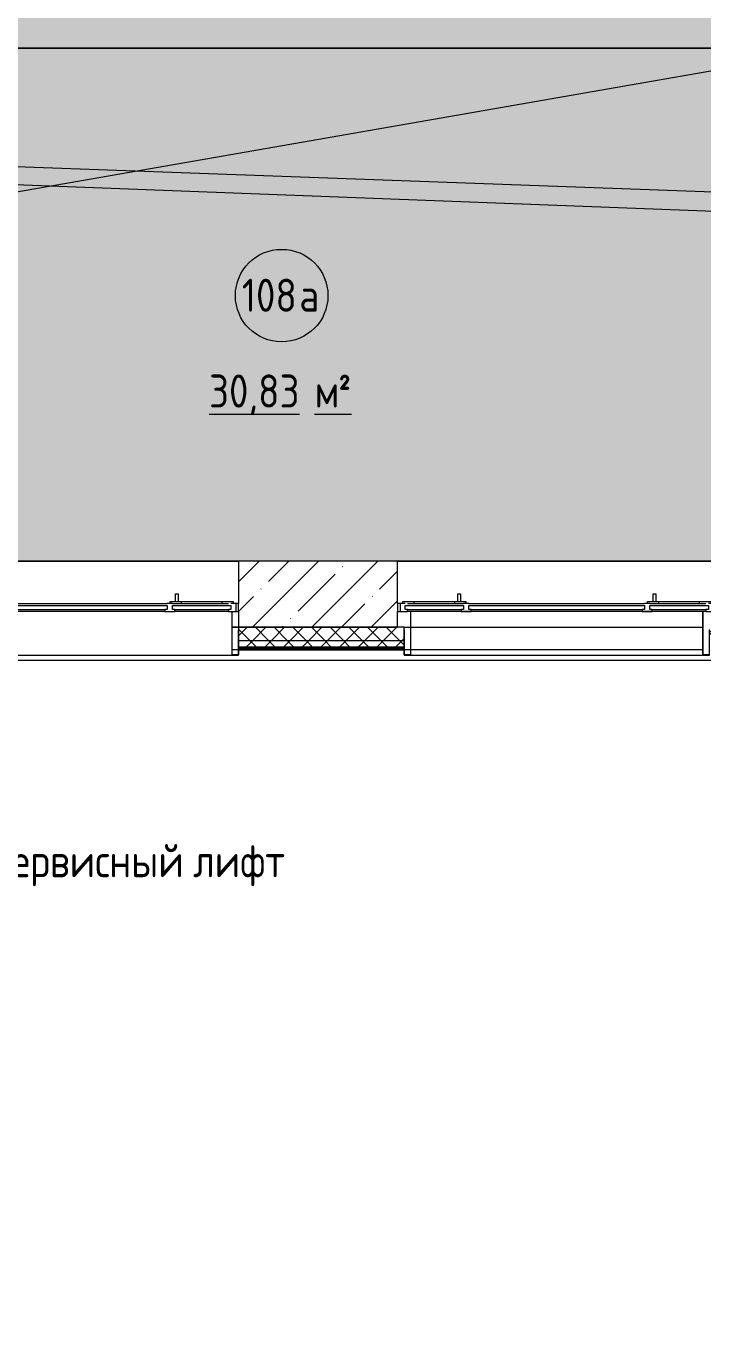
# Model space of a CAD drawing. Header units: millimetres. Extents: x -515342 to 330399, y -224905 to 507333.
# Drawn here: x -352287 to -347167, y -38468 to -28576 of the extents above; entities that cross this region are included whole.
import ezdxf

# ---------------------------------------------------------------- set-up
doc = ezdxf.new("R2010")
doc.units = ezdxf.units.MM
doc.linetypes.add('ASVP_Штриховая_ш3 п1_5', pattern=[4.5, 3, -1.5])
doc.layers.get('0').update_dxf_attribs({"lineweight": 0})
for name, color, linetype, lineweight in [('_ Окна', 7, 'Continuous', 0), ('Аннотация', 7, 'Continuous', 0), ('Витраж', 7, 'Continuous', 0), ('Линии разделители', 7, 'ASVP_Штриховая_ш3 п1_5', 0), ('Марки помещений', 7, 'Continuous', 0), ('Ограждение', 7, 'Continuous', 0), ('Окна', 7, 'Continuous', 0), ('Перекрытие', 7, 'Continuous', 0), ('Стены внутренние', 7, 'Continuous', 0), ('Стены наружные', 7, 'Continuous', 0), ('Стены несущие', 7, 'Continuous', 0), ('Стены отделка', 7, 'Continuous', 0), ('Стены штриховка', 7, 'Continuous', 0), ('экспертиза ДУ', 1, 'Continuous', 0), ('экспертиза условные обозначения', 1, 'Continuous', 0)]:
    doc.layers.add(name, color=color, linetype=linetype, lineweight=lineweight)
doc.styles.add('GOST Common_1', font='', dxfattribs={"width": 0.9, "height": 250})
doc.styles.add('GOST Common_2', font='', dxfattribs={"width": 0.9, "height": 250})
doc.styles.get('GOST Common_1').set_extended_font_data('GOST Common')
doc.styles.get('GOST Common_2').set_extended_font_data('GOST Common')
pattern_1 = [(45, (0, 0), (-70.71068, 70.71068), []), (135, (0, 0), (-70.71068, -70.71068), [])]

# ---------------------------------------------------------------- blocks, each defined once
blk = doc.blocks.new('Окно_ПВХ_3Створки_1Фрамуга-верх - АР_Окно_ОП_1820_h_х2370_3ст2фр-в-9695517-О_АР_П_1_0_000_План 1 этажа')
at = {"layer": '_ Окна'}
for p, q in [((-1129, 130), (-1205, 130)), ((-1205, 130), (-1205, 70)), ((-1185, 70), (-1185, 130)), ((-1147, 84), (-1147, 116)), ((-1147, 116), (-1129, 116)), ((-1129, 116), (-1129, 130)), ((-723, 116), (-1129, 116)), ((-647, 130), (-723, 130)), ((-723, 130), (-723, 116)), ((-723, 116), (-705, 116)), ((-705, 116), (-705, 84)), ((-665, 84), (-665, 116)), ((-665, 116), (-647, 116)), ((-647, 116), (-647, 130)), ((647, 116), (-647, 116)), ((723, 130), (647, 130)), ((647, 130), (647, 116)), ((647, 116), (665, 116)), ((665, 116), (665, 84)), ((705, 84), (705, 116)), ((705, 116), (723, 116)), ((723, 116), (723, 130)), ((1129, 116), (723, 116)), ((1129, 130), (1129, 116)), ((1205, 130), (1129, 130)), ((1129, 116), (1147, 116)), ((1147, 116), (1147, 84)), ((1185, 70), (1185, 130)), ((1205, 70), (1205, 130)), ((-1205, 70), (-1147, 70)), ((-1165, 56), (-1165, 70)), ((-1080, 56), (-1165, 56)), ((-705, 84), (-1147, 84)), ((-1080, 70), (-1080, 56)), ((-772, 70), (-772, 56)), ((-687, 56), (-772, 56)), ((-705, 70), (-665, 70)), ((-687, 70), (-687, 56)), ((665, 84), (-665, 84)), ((665, 70), (705, 70)), ((687, 56), (687, 70)), ((772, 56), (687, 56)), ((1147, 84), (705, 84)), ((772, 70), (772, 56)), ((1080, 70), (1080, 56)), ((1165, 56), (1080, 56)), ((1147, 70), (1205, 70)), ((1165, 70), (1165, 56))]:
    blk.add_line(p, q, dxfattribs=at)
at = {"layer": 'Окна'}
for p, q in [((-1129, 130), (-723, 130)), ((-647, 130), (647, 130)), ((723, 130), (1129, 130)), ((-705, 70), (-1129, 70)), ((-772, 56), (-1080, 56)), ((-748.5, -4), (-748.5, 56)), ((-728.5, 56), (-728.5, -4)), ((665, 70), (-665, 70)), ((1129, 70), (705, 70)), ((728.5, -4), (728.5, 56)), ((748.5, 56), (748.5, -4)), ((1080, 56), (772, 56)), ((-728.5, -4), (-748.5, -4)), ((748.5, -4), (728.5, -4))]:
    blk.add_line(p, q, dxfattribs=at)
blk = doc.blocks.new('Прямоугольный импост - АР_Откос_Металлический_50х330 Коричневый Левый-9899769-О_АР_П_1_0_000_План 1 этажа')
at = {"layer": 'Витраж'}
for p, q in [((27585.9, 2594.9), (25375.9, 2594.9)), ((25375.9, 2264.9), (27585.9, 2264.9))]:
    blk.add_line(p, q, dxfattribs=at)
blk = doc.blocks.new('Прямоугольный импост - АР_Откос_Металлический_50х330 Коричневый Правый-9899914-О_АР_П_1_0_000_План 1 этажа')
at = {"layer": 'Витраж', "lineweight": 18}
for p, q in [((-50, -40), (-50, 290)), ((-50, 290), (-49, 290)), ((-49, 290), (-49, -39)), ((-1, -39), (-1, 150)), ((-1, 150), (0, 150)), ((0, 150), (0, -40)), ((0, -40), (-50, -40)), ((-49, -39), (-1, -39))]:
    blk.add_line(p, q, dxfattribs=at)
blk = doc.blocks.new('Прямоугольный импост - АР_Откос_Металлический_50х330 Коричневый Левый-9899768-О_АР_П_1_0_000_План 1 этажа')
at = {"layer": 'Витраж', "lineweight": 18}
for p, q in [((-50, 290), (-50, -40)), ((-49, 290), (-50, 290)), ((-49, -39), (-49, 290)), ((0, 150), (-1, 150)), ((-1, 150), (-1, -39)), ((0, -40), (0, 150)), ((-50, -40), (0, -40)), ((-1, -39), (-49, -39))]:
    blk.add_line(p, q, dxfattribs=at)
blk = doc.blocks.new('Прямоугольный импост - АР_Откос_Металлический_50х330 Белый Левый-9898758-О_АР_П_1_0_000_План 1 этажа')
at = {"layer": 'Витраж'}
blk.add_line((21713.4, 2265), (24023.4, 2265), dxfattribs=at)
blk = doc.blocks.new('Прямоугольный импост - АР_Откос_Металлический_50х330 Белый Левый-9898757-О_АР_П_1_0_000_План 1 этажа')
at = {"layer": 'Витраж', "lineweight": 18}
for p, q in [((-50, 290), (-50, -40)), ((-49, -39), (-49, 290)), ((0, 150), (-1, 150)), ((-1, 150), (-1, -39)), ((0, -40), (0, 150)), ((-50, -40), (0, -40)), ((-1, -39), (-49, -39))]:
    blk.add_line(p, q, dxfattribs=at)
blk = doc.blocks.new('Ограждение - Ограждение-9987008-О_АР_П_1_0_000_План 1 этажа')
at = {"layer": 'Ограждение'}
blk.add_line((40580, 2223), (21815.4, 2223), dxfattribs=at)
blk = doc.blocks.new('СД_Люблино_Фасады_rvt-1-О_АР_П_1_0_000_План 1 этажа')
at = {"layer": 'Стены внутренние'}
h = blk.add_hatch(dxfattribs=at)
h.set_pattern_fill('FP_1', color=256, style=0, pattern_type=2)
h.set_pattern_definition([(45, (0, 0), (-224.5064, 224.5064), []), (45, (224.5, 0), (-224.5064, 224.5064), [396.875, -79.375, 3.353, -76.022])])
h.paths.add_polyline_path([(42065, 2475), (42350, 2475), (42350, 2975), (40100.1, 2975), (40100.1, 2475), (41707.9, 2475)])
h.paths.add_polyline_path([(37284.2, 2475), (38490.1, 2475), (38490.1, 2975), (37284.2, 2975), (37284.2, 2595)])
h.paths.add_polyline_path([(31936.1, 2475), (32876.9, 2475), (32876.9, 2975), (31722.6, 2975), (31722.6, 2475)])
h.paths.add_polyline_path([(34601.1, 2475), (35674.2, 2475), (35674.2, 2975), (34486.9, 2975), (34486.9, 2475)])
h.paths.add_polyline_path([(30112.6, 2475), (30112.6, 2975), (27685.9, 2975), (27685.9, 2475), (29615.4, 2475)])
h.paths.add_polyline_path([(21543.4, 2475), (21663.4, 2475), (21663.4, 2975), (19290.9, 2975), (19290.9, 2475), (21275.9, 2475)])
h.paths.add_polyline_path([(15945.8, 2475), (17680.9, 2475), (17680.9, 2975), (15835, 2975), (15835, 2475)])
h.paths.add_polyline_path([(24073.4, 2475), (25275.9, 2475), (25275.9, 2975), (24073.4, 2975), (24073.4, 2595)])
at = {"layer": 'Стены наружные'}
h = blk.add_hatch(dxfattribs=at)
h.set_pattern_fill('FP_10', color=256, style=0, pattern_type=2)
h.set_pattern_definition(pattern_1)
h.paths.add_polyline_path([(41455, 2375), (41455, 2475), (40050.1, 2475), (40050.1, 2375), (41405, 2375)])
h.paths.add_polyline_path([(35674.2, 2375), (35674.2, 2475), (34486.9, 2475), (34486.9, 2375), (35489.5, 2375)])
h.paths.add_polyline_path([(37284.2, 2375), (38540.1, 2375), (38540.1, 2475), (37284.2, 2475)])
h.paths.add_polyline_path([(27635.9, 2375), (30112.6, 2375), (30112.6, 2475), (27635.9, 2475), (27635.9, 2460.4)])
h.paths.add_polyline_path([(31722.6, 2375), (32876.9, 2375), (32876.9, 2475), (31722.6, 2475), (31722.6, 2460.4)])
h.paths.add_polyline_path([(24073.4, 2375), (25325.9, 2375), (25325.9, 2475), (24073.4, 2475)])
h.paths.add_polyline_path([(21275.9, 2375), (21663.4, 2375), (21663.4, 2475), (19290.9, 2475), (19290.9, 2375), (20387.6, 2375)])
h.paths.add_polyline_path([(16834.2, 2375), (17680.9, 2375), (17680.9, 2475), (16335, 2475), (16335, 2375), (16435, 2375)])
h = blk.add_hatch(dxfattribs=at)
h.set_pattern_fill('FP_10', color=256, style=0, pattern_type=2)
h.set_pattern_definition(pattern_1)
h.paths.add_polyline_path([(40819.6, 2325), (41405, 2325), (41405, 2375), (40050.1, 2375), (40050.1, 2325), (40597.5, 2325)])
h.paths.add_polyline_path([(38540.1, 2325), (38540.1, 2375), (37284.2, 2375), (37284.2, 2325), (38154.5, 2325)])
h.paths.add_polyline_path([(32876.9, 2325), (32876.9, 2375), (31722.6, 2375), (31722.6, 2325), (32824.4, 2325)])
h.paths.add_polyline_path([(28382.7, 2325), (30112.6, 2325), (30112.6, 2375), (27635.9, 2375), (27635.9, 2325)])
h.paths.add_polyline_path([(34486.9, 2325), (35674.2, 2325), (35674.2, 2375), (34486.9, 2375)])
h.paths.add_polyline_path([(25325.9, 2325), (25325.9, 2375), (24073.4, 2375), (24073.4, 2325), (24829.3, 2325)])
h.paths.add_polyline_path([(21663.4, 2325), (21663.4, 2375), (19290.9, 2375), (19290.9, 2325), (21275.9, 2325)])
h.paths.add_polyline_path([(16834.2, 2325), (17680.9, 2325), (17680.9, 2375), (16435, 2375), (16435, 2325), (16485, 2325)])
at = {"layer": 'Стены внутренние'}
for p, q in [((21663.4, 2975), (24073.4, 2975)), ((25275.9, 2975), (27685.9, 2975)), ((24073.4, 2475), (24024.4, 2475)), ((24072.6, 2304.9), (24024.3, 2304.9)), ((25375, 2304.9), (25326.7, 2304.9)), ((27585.9, 2304.9), (25375.9, 2304.9))]:
    blk.add_line(p, q, dxfattribs=at)
at = {"layer": 'Стены наружные'}
for p, q in [((24024.4, 2475), (24073.4, 2475)), ((25325.9, 2475), (25374.9, 2475)), ((25375.9, 2475), (27585.9, 2475))]:
    blk.add_line(p, q, dxfattribs=at)
at = {"layer": 'Стены несущие'}
for p, q in [((25275.9, 2975), (24073.4, 2975)), ((24073.4, 2975), (24073.4, 2655)), ((25275.9, 2655), (25275.9, 2975)), ((24073.4, 2595), (24073.4, 2475)), ((25275.9, 2475), (25275.9, 2595)), ((24073.4, 2475), (25275.9, 2475))]:
    blk.add_line(p, q, dxfattribs=at)
at = {"layer": 'Стены отделка', "lineweight": 9}
for p, q in [((25325.9, 2475), (24073.4, 2475)), ((24073.4, 2475), (24073.4, 2375)), ((25325.9, 2375), (25325.9, 2475)), ((24073.4, 2375), (24073.4, 2325)), ((25325.9, 2325), (25325.9, 2375)), ((24073.4, 2324.9), (24073.4, 2314.9)), ((24073.4, 2314.9), (24073.4, 2304.9)), ((24073.4, 2304.9), (25325.9, 2304.9)), ((25325.9, 2314.9), (25325.9, 2324.9)), ((25325.9, 2304.9), (25325.9, 2314.9))]:
    blk.add_line(p, q, dxfattribs=at)
at = {"layer": 'Стены штриховка'}
for p, q in [((24073.4, 2375), (25325.9, 2375)), ((24073.4, 2325), (25325.9, 2325)), ((25325.9, 2324.9), (24073.4, 2324.9)), ((24073.4, 2314.9), (25325.9, 2314.9))]:
    blk.add_line(p, q, dxfattribs=at)
at = {"layer": 'Витраж', "lineweight": 9}
for name, p in [('Прямоугольный импост - АР_Откос_Металлический_50х330 Белый Левый-9898757-О_АР_П_1_0_000_План 1 этажа', (24073.4, 2305)), ('Прямоугольный импост - АР_Откос_Металлический_50х330 Коричневый Левый-9899769-О_АР_П_1_0_000_План 1 этажа', (0, 0)), ('Прямоугольный импост - АР_Откос_Металлический_50х330 Коричневый Левый-9899768-О_АР_П_1_0_000_План 1 этажа', (27635.9, 2304.9)), ('Прямоугольный импост - АР_Откос_Металлический_50х330 Белый Левый-9898758-О_АР_П_1_0_000_План 1 этажа', (0, 0))]:
    blk.add_blockref(name, p, dxfattribs=at)
at = {"layer": 'Витраж', "lineweight": 9, "extrusion": (0, 0, -1)}
blk.add_blockref('Прямоугольный импост - АР_Откос_Металлический_50х330 Коричневый Правый-9899914-О_АР_П_1_0_000_План 1 этажа', (-25325.9, 2304.9), dxfattribs=at)
at = {"layer": 'Ограждение', "lineweight": 9}
blk.add_blockref('Ограждение - Ограждение-9987008-О_АР_П_1_0_000_План 1 этажа', (0, 0), dxfattribs=at)
at = {"layer": 'Окна', "lineweight": 9, "rotation": 180}
for p in [(22868.4, 2725), (26480.9, 2725)]:
    blk.add_blockref('Окно_ПВХ_3Створки_1Фрамуга-верх - АР_Окно_ОП_1820_h_х2370_3ст2фр-в-9695517-О_АР_П_1_0_000_План 1 этажа', p, dxfattribs=at)
blk = doc.blocks.new('ASVP_Марка_Помещение_ДваЗначения - Номер Площадь-685795-О_АР_П_1_0_000_План 1 этажа')
at = {"layer": 'Марки помещений'}
blk.add_circle((0, 0), 3.5, dxfattribs=at)

msp = doc.modelspace()

# ---------------------------------------------------------------- hatches: boundary and pattern name
at = {"layer": 'экспертиза условные обозначения'}
h = msp.add_hatch(dxfattribs=at)
h.set_pattern_fill('GRASS', color=3, scale=24)
h.set_pattern_definition([(90, (-374753.14, -35598.53), (-431.0523, 431.0523), [114.3, -747.8046]), (45, (-374753.14, -35598.5), (-431.052, 431.052), [114.3, -495.3]), (135, (-374753.14, -35598.5), (-431.052, -431.052), [114.3, -495.3])])
h.paths.add_polyline_path([(-374558.1427, -26618.5295), (-329338.1427, -26618.5295), (-329338.1427, -28753.7894), (-346430.5538, -28753.7894), (-346430.5538, -32623.5894), (-354382.6275, -32623.5894), (-354382.6275, -28753.7894), (-358678.1427, -28753.7894), (-358673.1427, -29003.5295), (-362548.1427, -29003.5295), (-362548.1427, -35403.5295), (-365918.6427, -35403.5295), (-365918.6427, -32298.5894), (-365118.6427, -32298.5894), (-365118.6427, -29393.5295), (-363998.1427, -29393.5295), (-363998.1427, -29003.5295), (-368836.0943, -29003.5295), (-368836.0943, -29393.5295), (-368683.8985, -29393.5295), (-368683.8985, -31523.5295), (-371073.1427, -31523.5295), (-371073.1427, -29393.5295), (-370888.1427, -29393.5295), (-370888.1427, -29003.5295), (-374558.1427, -29003.5295)])

# ---------------------------------------------------------------- linework, layer by layer
at = {"layer": 'Линии разделители'}
msp.add_line((-354382.6275, -28743.5295), (-346438.1427, -28743.5295), dxfattribs=at)
at = {"layer": 'Перекрытие'}
for p, q in [((-346438.1427, -28743.5295), (-354382.6275, -28743.5295)), ((-354382.6275, -28743.5295), (-346438.1427, -28743.5295))]:
    msp.add_line(p, q, dxfattribs=at)
at = {"layer": 'экспертиза ДУ'}
msp.add_lwpolyline([(-442323.3591, -45486.7185), (-320660.0953, -24311.023)], dxfattribs=at)
at = {"layer": 'экспертиза ДУ', "elevation": 0}
msp.add_lwpolyline([(-323506.6948, -30690.9513), (-436388.9962, -26576.9862), (-324401.8704, -30838.6574)], dxfattribs=at)
at = {"layer": 'экспертиза условные обозначения', "color": 3}
msp.add_lwpolyline([(-329338.1427, -28753.7894), (-346430.5538, -28753.7894), (-346430.5538, -32623.5894), (-354382.6275, -32623.5894)], dxfattribs=at)

# ---------------------------------------------------------------- block references
msp.add_blockref('СД_Люблино_Фасады_rvt-1-О_АР_П_1_0_000_План 1 этажа', (-374753.1427, -35598.5295))
at = {"layer": 'Марки помещений', "xscale": 99.99999999999993, "yscale": 99.99999999999993, "zscale": 99.99999999999993}
msp.add_blockref('ASVP_Марка_Помещение_ДваЗначения - Номер Площадь-685795-О_АР_П_1_0_000_План 1 этажа', (-350353.837, -30614.5008), dxfattribs=at)

# ---------------------------------------------------------------- texts
at = {"layer": 'Аннотация', "char_height": 250, "attachment_point": 1, "style": 'GOST Common_1'}
for s, insert, width in [('Сервисный', (-352542.0296, -34764.3116), 1746.075375), ('лифт', (-351023.9828, -34764.3116), 880.252875)]:
    msp.add_mtext(s, dxfattribs=dict(at, insert=insert, width=width))
at = {"layer": 'Марки помещений', "char_height": 250, "attachment_point": 1}
for s, insert, width, style in [('108', (-350655.3442, -30486.7757), 526.708687, 'GOST Common_1'), ('\\fGOST Common|b0|i0|c204|p34|;\\W.9;а', (-350220.7661, -30486.7757), 216.455625, 'GOST Common_1'), ('\\L30,83 ', (-350903.2805, -31211.3062), 966.835125, 'GOST Common_1'), ('\\L\\fGOST Common|b0|i0|c238|p34|;\\W.9;\\L²', (-349926.968, -31211.3062), 165.949312, 'GOST Common_2'), ('\\L\\fGOST Common|b0|i0|c204|p34|;\\W.9;\\Lм', (-350105.5617, -31211.3062), 216.455625, 'GOST Common_1')]:
    msp.add_mtext(s, dxfattribs=dict(at, insert=insert, width=width, style=style))

doc.saveas('drawing.dxf')
